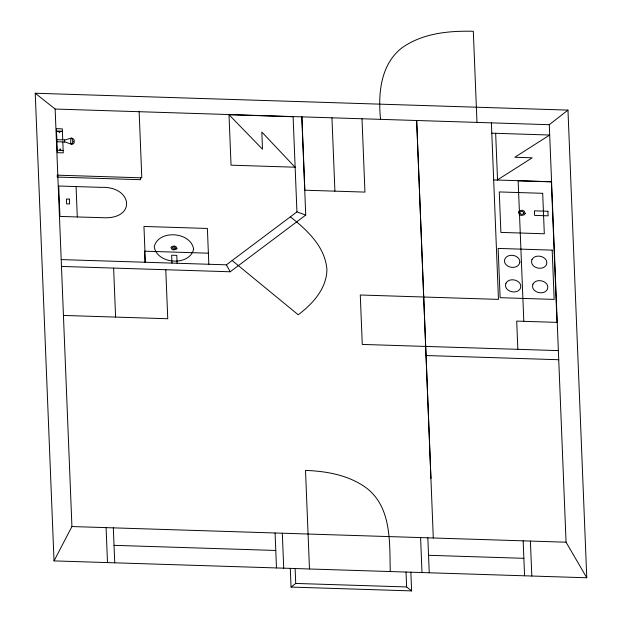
<?xml version="1.0" encoding="UTF-8"?>
<svg xmlns="http://www.w3.org/2000/svg" width="622" height="622" viewBox="0 0 622 622"><rect width="100%" height="100%" fill="white"/><g stroke="black" fill="none" stroke-linecap="round" stroke-linejoin="round"><path stroke-width="0.93" d="M54.028 560.896L71.927 526.546L55.14 109.044L35.229 93.238L54.028 560.896L586.771 577.768L567.972 110.102L35.229 93.238M55.14 109.044L549.28 124.695L567.972 110.102M290.295 568.376L291.042 587.082L295.714 583.436L406.625 586.95L411.608 590.9L410.854 572.193M61.189 259.592L226.416 264.824L296.935 211.884L293.102 116.578M61.461 266.434L230.194 271.775L305.736 215.072L301.787 116.858M497.242 180.03L532.207 157.801L514.837 157.249L549.7 135.021L491.792 133.186M77.284 216.961L102.14 217.669C136.778 220.095 132.984 185.908 100.919 187.354L58.717 186.017L59.937 216.409L77.284 216.961L76.063 186.569M295.139 167.209L231.034 165.18L229.005 114.712L293.11 116.742M56.509 131.18L62.394 131.366L56.509 131.25M56.851 139.693L65.162 139.958L71.219 138.061L72.766 138.411L74.01 139.662L74.275 141.513L74.135 142.858L72.992 144.04L71.468 144.288L65.24 142.003L56.936 141.738M57.278 150.252L63.164 150.438M493.674 179.913L551.574 181.748M208.378 253.201L144.491 251.179L144.934 262.251M557.226 322.383L516.703 321.1L517.838 349.323M63.436 315.432L167.753 318.736L165.786 269.746M558.362 350.606L362.268 344.425L360.286 294.999L498.471 299.392L491.38 122.861M426.124 355.527L558.735 359.726M71.927 526.546L566.067 542.197L586.771 577.768M114.028 545.338L275.779 550.462M428.535 555.298L523.872 558.315M291.042 587.082L411.608 590.9M296.935 211.884L305.736 215.072M290.381 216.814C307.307 230.241 325.275 246.841 326.923 269.707C326.534 288.787 312.664 303.901 298.218 314.779L232.154 260.525M229.005 114.712L262.507 149.202L261.823 132.043L295.038 167.209M226.416 264.824L230.194 271.775M549.28 124.695L566.067 542.197M557.017 322.375L551.364 181.857L518.157 180.808L523.81 321.325M530.403 541.062L531.81 576.026M523.164 540.837L524.571 575.801M495.656 133.31L497.538 180.038M476.973 122.402L473.311 31.279C448.68 30.703 422.377 33.207 401.773 47.972C380.33 64.797 377.966 94.202 380.571 119.354M433.293 537.991L416.67 120.497L430.953 478.458M427.835 537.82L429.242 572.776M420.589 537.587L421.996 572.551M406.026 572.046L406.625 586.95M390.266 571.548C389.496 543.068 392 507.925 366.747 488.231C349.199 475.185 326.915 471.196 305.511 470.411L309.476 568.99M362.004 118.771L364.951 192.097L304.858 190.2L301.911 116.866M331.954 117.815L334.908 191.148M295.116 568.531L295.714 583.436M282.318 533.209L283.725 568.174M275.079 532.984L276.487 567.94M208.821 264.272L207.383 228.461L143.954 226.455L145.392 262.266M177.099 263.269L176.78 255.37L171.649 255.207L171.967 263.106M139.141 111.672L141.8 177.838L57.201 175.163L57.278 177.06L140.541 179.696L140.463 177.799M113.624 268.09L115.599 317.088M113.321 527.86L114.728 562.817M106.09 527.627L107.489 562.591M64.571 139.934L64.657 141.987M62.736 139.88L62.293 128.855L56.408 128.668L57.372 152.685L63.257 152.872L62.822 141.925M193.605 249.235C189.337 266.706 156.697 264.14 154.225 246.677C158.509 229.215 191.141 231.773 193.605 249.235M505.935 283.274C502.973 291.127 516.75 295.372 520.35 288.46C523.304 280.6 509.535 276.362 505.935 283.274M519.899 262.181C518.289 270.173 504.473 268.432 504.411 260.509C506.013 252.509 519.837 254.25 519.899 262.181M531.966 259.607C529.011 267.46 542.781 271.697 546.388 264.785C549.335 256.933 535.565 252.695 531.966 259.607M532.953 284.13C529.998 291.99 543.768 296.227 547.376 289.316C550.322 281.455 536.561 277.218 532.953 284.13M60.699 149.226C60.738 151.76 58.592 148.324 60.699 149.226M59.502 131.351C57.97 132.875 61.08 132.914 59.502 131.351M73.023 141.692C69.625 150.858 70.185 130.418 73.023 141.692M523.732 213.19L523.203 213.984L521.516 214.372L520.474 213.89L519.852 212.537L520.381 211.744L522.068 211.356L523.118 211.83L523.732 213.19M525.186 213.439L524.26 214.823L521.306 215.5L519.479 214.668L518.39 212.289L519.323 210.905L522.278 210.22L524.105 211.052L525.186 213.439M175.637 248.209L173.662 249.072L172.201 247.704L174.176 246.841L175.637 248.209M176.928 248.403L176.096 249.422L173.468 249.912L171.866 249.29L170.91 247.517L171.75 246.499L174.37 246.001L175.979 246.631L176.928 248.403M542.687 193.31L499.264 191.941L500.889 232.403L544.312 233.779L542.687 193.31M547.935 211.262L534.43 210.835L534.609 215.399L548.122 215.826L547.935 211.262M69.369 199.118L66.437 199.024L66.632 203.86L69.563 203.954L69.369 199.118M552.181 250.13L498.144 248.419L500.119 297.697L554.163 299.407L552.181 250.13"/></g></svg>
